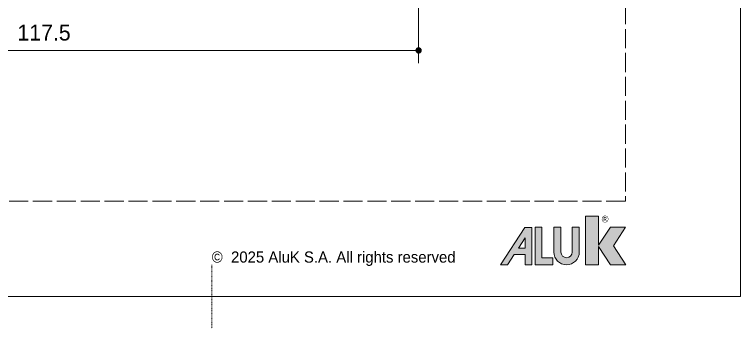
# Model space of a CAD drawing. Header units: millimetres. Extents: x -576 to 4430, y -1196 to 2690.
# Drawn here: x 876 to 990, y -5 to 44.3 of the extents above; entities that cross this region are included whole.
import ezdxf

# ---------------------------------------------------------------- set-up
doc = ezdxf.new("R2010")
doc.units = ezdxf.units.MM
doc.header["$LTSCALE"] = 0.25
doc.header["$MEASUREMENT"] = 0
doc.linetypes.add('ACAD_ISO02W100', pattern=[15, 12, -3])
doc.linetypes.add('DOT2', pattern=[0.125, 0, -0.125])
doc.layers.get('0').update_dxf_attribs({"lineweight": 5})
doc.layers.get('Defpoints').update_dxf_attribs({"lineweight": 5})
doc.layers.add('01_ALUK Logo', color=7, linetype='Continuous')
doc.layers.add('01_Dimension', color=251, linetype='Continuous', lineweight=9)
doc.layers.add('01_Text', color=40, linetype='Continuous', lineweight=25)
doc.layers.add('02_Block Frame', color=7, linetype='Continuous', lineweight=5, true_color=0xe2001a, plot=False)
doc.layers.add('02_Layout Grid', color=252, linetype='DOT2', lineweight=5, plot=False, transparency=0.5)
doc.styles.add('Aluk Text', font='GOTHIC.TTF')
doc.styles.get("Standard").update_dxf_attribs({"font": 'arial.ttf'})
doc.dimstyles.new('ALUK Manual 1-1', dxfattribs={"dimtxt": 2.5, "dimasz": 1, "dimexe": 2, "dimexo": 4, "dimgap": 1.5, "dimtad": 3, "dimdec": 1, "dimdsep": 46, "dimtxsty": 'Aluk Text', "dimblk": 'DOT', "dimcen": 0, "dimclrd": 256, "dimclre": 256, "dimclrt": 2, "dimaunit": 1, "dimadec": 0, "dimazin": 0, "dimtfac": 0.7, "dimtdec": 1, "dimtmove": 0, "dimatfit": 3, "dimldrblk": 'DOT', "dimfxl": 1, "dimtolj": 2, "dimlwd": -1, "dimlwe": -1, "dimarcsym": 0})

# ---------------------------------------------------------------- blocks, each defined once
blk = doc.blocks.new('_Dot')
at = {"color": 0, "linetype": 'ByBlock', "lineweight": -2}
blk.add_line((-0.5, 0), (-1, 0), dxfattribs=at)
at = {"color": 0, "linetype": 'ByBlock', "const_width": 0.5}
blk.add_lwpolyline([(-0.25, 0, 1), (0.25, 0, 1)], format="xyb", close=True, dxfattribs=at)
blk = doc.blocks.new('*D203')
at = {"layer": '01_Dimension', "ltscale": 0.25, "transparency": 16777216}
for p, q in [((821.87, 58.96), (821.87, 36.64)), ((939.47, 59.26), (939.47, 36.64)), ((938.47, 38.64), (822.87, 38.64))]:
    blk.add_line(p, q, dxfattribs=at)
at = {"layer": 'Defpoints', "color": 0, "ltscale": 0.25, "transparency": 16777216}
for p in [(821.87, 62.96), (939.47, 63.26), (821.87, 38.64)]:
    blk.add_point(p, dxfattribs=at)
at = {"layer": '01_Dimension', "ltscale": 0.25, "transparency": 16777216, "rotation": 180}
blk.add_blockref('_Dot', (821.87, 38.64), dxfattribs=at)
at = {"layer": '01_Dimension', "ltscale": 0.25, "transparency": 16777216}
blk.add_blockref('_Dot', (939.47, 38.64), dxfattribs=at)
at = {"layer": '01_Dimension', "color": 2, "ltscale": 0.25, "transparency": 16777216, "insert": (880.67, 41.42), "char_height": 2.5, "attachment_point": 5, "style": 'Aluk Text'}
blk.add_mtext('\\A2;117.5', dxfattribs=at)
blk = doc.blocks.new('A$C14581')
at = {"layer": '01_Text', "insert": (0, -0.19), "char_height": 2, "attachment_point": 7, "style": 'Aluk Text'}
blk.add_mtext_dynamic_manual_height_columns('{\\fPoppins|b0|i0|c0|p2;\\H0.875x;©  2025 AluK S.A. All rights reserved}', width=51.3351, gutter_width=204.25, heights=[0], dxfattribs=at)
blk = doc.blocks.new('AluK Logo')
at = {"layer": '01_ALUK Logo', "true_color": 0xe2001a}
h = blk.add_hatch(color=242, dxfattribs=at)
h.dxf.hatch_style = 1
h.paths.add_polyline_path([(18.02, 3.04), (19.92, 5.98), (17.56, 5.98), (15.66, 3.11), (15.66, 7.76), (13.58, 7.76), (13.58, 0), (15.66, 0), (15.66, 2.93), (17.53, 0), (20, 0)])
at = {"layer": '01_ALUK Logo', "true_color": 0x323338}
h = blk.add_hatch(color=250, dxfattribs=at)
h.dxf.hatch_style = 1
h.paths.add_polyline_path([(3.94, 0), (5.02, 0), (5.02, 5.96), (3.87, 5.96), (0, 0), (1.15, 0), (2.2, 1.63), (3.94, 1.63)])
h.paths.add_polyline_path([(3.95, 2.64), (2.86, 2.64), (3.95, 4.31)], flags=16)
h = blk.add_hatch(color=250, dxfattribs=at)
h.dxf.hatch_style = 1
h.paths.add_polyline_path([(6.62, 1.12), (6.62, 5.97), (5.53, 5.97), (5.53, 0), (8.38, 0), (8.38, 1.12)])
h = blk.add_hatch(color=250, dxfattribs=at)
h.dxf.hatch_style = 1
h.paths.add_polyline_path([(12.57, 5.97), (11.43, 5.97), (11.43, 2.02, -1), (9.65, 2.02), (9.65, 5.97), (8.52, 5.97), (8.52, 2.02, 0.999791), (12.57, 2.02)])
at = {"layer": '01_ALUK Logo', "color": 242, "lineweight": 0, "true_color": 0xe2001a}
blk.add_lwpolyline([(17.53, 0), (20, 0), (18.02, 3.04), (19.92, 5.98), (17.56, 5.98), (15.66, 3.11), (15.66, 7.76), (13.58, 7.76), (13.58, 0), (15.66, 0), (15.66, 2.93)], close=True, dxfattribs=at)
at = {"layer": '01_ALUK Logo', "color": 250, "lineweight": 0, "true_color": 0x323338}
for points in [[(2.2, 1.63), (3.94, 1.63), (3.94, 0), (5.02, 0), (5.02, 5.96), (3.87, 5.96), (0, 0), (1.15, 0)], [(8.38, 0), (8.38, 1.12), (6.62, 1.12), (6.62, 5.97), (5.53, 5.97), (5.53, 0)], [(2.86, 2.64), (3.95, 4.31), (3.95, 2.64)]]:
    blk.add_lwpolyline(points, close=True, dxfattribs=at)
blk.add_lwpolyline([(9.65, 2.02), (9.65, 5.97), (8.52, 5.97), (8.52, 2.02, 1), (12.57, 2.02), (12.57, 5.97), (11.43, 5.97), (11.43, 2.02, -1)], format="xyb", close=True, dxfattribs=at)
at = {"layer": '01_ALUK Logo', "color": 242, "lineweight": 0, "true_color": 0xe2001a, "insert": (16.69, 7.28), "char_height": 1.06, "attachment_point": 5}
blk.add_mtext_dynamic_manual_height_columns('®', width=0.2845, gutter_width=0.756, heights=[0], dxfattribs=at)
blk = doc.blocks.new('PAGE pari')
at = {"layer": '02_Block Frame'}
blk.add_lwpolyline([(0, 0), (0, 297), (210, 297), (210, 0)], close=True, dxfattribs=at)
at = {"layer": '02_Block Frame', "linetype": 'ACAD_ISO02W100'}
blk.add_lwpolyline([(14.93, 15), (14.93, 282), (191.93, 282), (191.93, 15)], close=True, dxfattribs=at)
at = {"layer": '02_Layout Grid', "color": 6, "ltscale": 0.25}
blk.add_line((127, 5), (127, -5), dxfattribs=at)
at = {"layer": '01_ALUK Logo', "xscale": 0.9841678626162992, "yscale": 0.9841678626162992, "zscale": 0.9841678626162992}
blk.add_blockref('AluK Logo', (172.32, 5), dxfattribs=at)
at = {"layer": '01_Text'}
blk.add_blockref('A$C14581', (127, 5), dxfattribs=at)

msp = doc.modelspace()

# ---------------------------------------------------------------- block references
msp.add_blockref('PAGE pari', (780, 0))

# ---------------------------------------------------------------- dimensions: what is measured, and where the dimension line sits
at = {"layer": '01_Dimension', "ltscale": 0.25}
dim = msp.add_linear_dim(base=(821.871, 38.637), p1=(939.471, 63.257), p2=(821.871, 62.956), text='117.5', dimstyle='ALUK Manual 1-1', dxfattribs=at)
dim.commit()
dim.dimension.update_dxf_attribs({"geometry": '*D203', "text_midpoint": (880.671, 41.418)})

doc.saveas('drawing.dxf')
